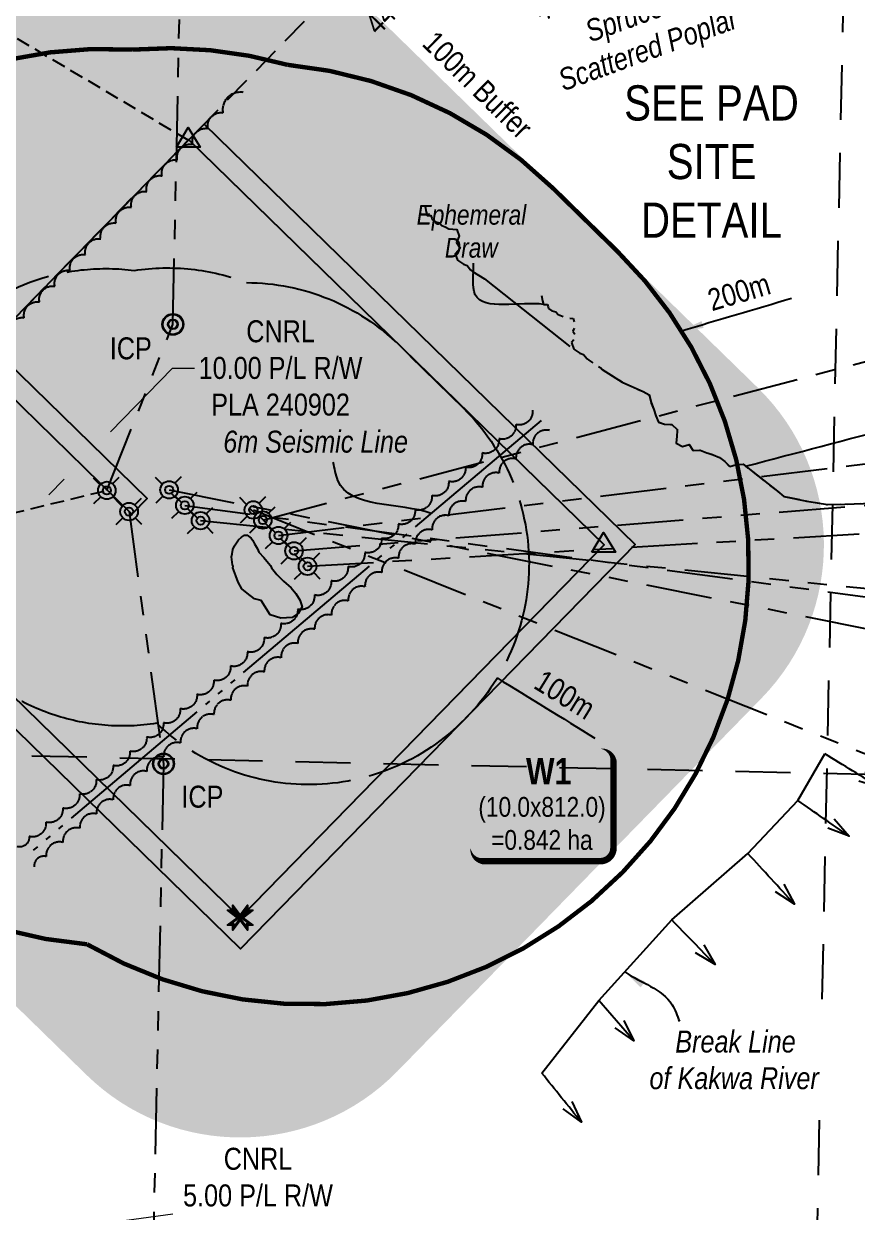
# Model space of a CAD drawing. Extents: x 393916 to 404684, y 6048329 to 6056646.
# Drawn here: x 402921 to 403300, y 6051895 to 6052435 of the extents above; entities that cross this region are included whole.
import ezdxf
from ezdxf.enums import TextEntityAlignment as Align

# ---------------------------------------------------------------- set-up
doc = ezdxf.new("R2010")
doc.units = 0
doc.header["$LTSCALE"] = 5
doc.header["$PDMODE"] = 34
doc.header["$PDSIZE"] = 0.03
for name, pattern in [('0', [1, 1, 0]), ('foc-ACCESSROAD', [3.75, 2.5, -1.25]), ('foc-BUFFER', [16.75, 15, -1.75]), ('foc-DRILLPATH', [14.75, 6, -1.75, 1.75, -1.75, 1.75, -1.75]), ('foc-LSD', [8, 5, -3]), ('foc-SEISMIC', [20.5, 15, -1, 0.5, -1, 0.5, -1, 0.5, -1]), ('foc-TIELINE', [1.875, 1.25, -0.625]), ('foc-TOPO-ephemeral', [6.25, 3.125, -0.625, 0.625, -0.625, 0.625, -0.625])]:
    doc.linetypes.add(name, pattern=pattern)
doc.layers.get('Defpoints').update_dxf_attribs({"color": 9})
for name, color, linetype, lineweight in [('AS-GENERAL', 48, 'Continuous', 18), ('C-RW-T', 13, 'Continuous', 9), ('T-TEXT', 48, 'Continuous', 18)]:
    doc.layers.add(name, color=color, linetype=linetype, lineweight=lineweight)
for name, color, linetype in [('AS-SEISMIC', 224, 'foc-SEISMIC'), ('AUX-BUFFER', 7, 'foc-BUFFER'), ('C-RW', 13, 'Continuous'), ('F-WS', 190, 'foc-ACCESSROAD'), ('L-BD', 7, 'Continuous'), ('L-DETAIL-T', 3, 'Continuous'), ('L-MON', 1, 'Continuous'), ('L-SECTION-LSD', 7, 'foc-LSD'), ('L-TIE', 7, 'foc-TIELINE'), ('P-BUFFER-H 30m', 51, 'Continuous'), ('P-FNC BUFFER-T', 40, 'Continuous'), ('P-PDRILLPATH', 12, 'foc-DRILLPATH'), ('P-PROPOSED', 10, 'Continuous'), ('P-PROPOSED-H', 21, 'Continuous'), ('P-TEMP-BLOCKS', 250, 'Continuous'), ('P-TEMP-BLUE', 146, 'Continuous'), ('T-BUSH', 110, '0'), ('T-CREEK-TEXT', 170, 'Continuous'), ('T-DRAW', 143, 'foc-TOPO-ephemeral'), ('T-SLOPE', 48, 'Continuous'), ('T-TIE', 201, 'foc-TIELINE'), ('WATERCOURSE', 146, 'foc-TIELINE'), ('WETLAND', 143, 'Continuous')]:
    doc.layers.add(name, color=color, linetype=linetype)
doc.layers.add('P-TEMP-BLUE-H', color=7, linetype='Continuous', true_color=0x99e6ff)
doc.styles.add('80', font='ARIALN.TTF', dxfattribs={"height": 10})
doc.styles.add('80CG', font='ARIALN.TTF', dxfattribs={"height": 10})
doc.styles.add('80L', font='ARIALN.TTF', dxfattribs={"height": 10})
doc.styles.add('80LS', font='ARIALNI.TTF', dxfattribs={"height": 10})
doc.styles.add('BOLD', font='ARIALNB.TTF')
doc.styles.add('foc-LtypeFont', font='ARIALN.TTF', dxfattribs={"height": 7.35})
doc.linetypes.add('foc-TOPO-flowdirection-NOLINE', pattern='A,0,[">",foc-LtypeFont,S=0.3,R=0,X=0,Y=-0.945],-20,[">",foc-LtypeFont,S=0.3,R=0,X=0,Y=-0.945],0', length=20)
doc.dimstyles.new('CG2011', dxfattribs={"dimscale": 5, "dimtxt": 9, "dimasz": 2, "dimexe": 0.2, "dimexo": 0.0625, "dimgap": 0.5, "dimtad": 0, "dimtih": 1, "dimtoh": 1, "dimzin": 0, "dimdsep": 46, "dimtxsty": '80CG', "dimcen": 0.1, "dimse1": 1, "dimse2": 1, "dimclrd": 256, "dimclrt": 256, "dimaunit": 1, "dimadec": 4, "dimazin": 0, "dimtfac": 0.06, "dimtofl": 0, "dimtmove": 0, "dimatfit": 1, "dimfxl": 0.2, "dimtolj": 1, "dimtzin": 0, "dimlwd": -1, "dimarcsym": 0})
doc.dimstyles.new('Compass 5 000', dxfattribs={"dimscale": 5, "dimtxt": 9, "dimasz": 2, "dimexe": 0.2, "dimexo": 0.0625, "dimgap": 0.5, "dimtad": 0, "dimtih": 1, "dimtoh": 1, "dimzin": 0, "dimdsep": 46, "dimtxsty": '80CG', "dimcen": 0.1, "dimse1": 1, "dimse2": 1, "dimclrd": 256, "dimclrt": 256, "dimaunit": 1, "dimadec": 4, "dimazin": 0, "dimtfac": 0.06, "dimtofl": 0, "dimtmove": 0, "dimatfit": 1, "dimfxl": 0.2, "dimtolj": 1, "dimtzin": 0, "dimlwd": -1, "dimarcsym": 0})

# ---------------------------------------------------------------- blocks, each defined once
blk = doc.blocks.new('TEMP')
h = blk.add_hatch(color=255)
h.dxf.hatch_style = 1
h.paths.add_polyline_path([(0, 0.25), (-0.67, 1.15), (-0.67, 0.67), (-1.15, 0.67), (-0.25, 0), (-1.15, -0.67), (-0.67, -0.67), (-0.67, -1.15), (0, -0.25), (0.67, -1.15), (0.67, -0.67), (1.15, -0.67), (0.25, 0), (1.15, 0.67), (0.67, 0.67), (0.67, 1.15)])
h.paths.add_polyline_path([(0.57, 0.85), (0.57, 0.57), (0.85, 0.57), (0.08, 0), (0.85, -0.57), (0.57, -0.57), (0.57, -0.85), (0, -0.08), (-0.57, -0.85), (-0.57, -0.57), (-0.85, -0.57), (-0.08, 0), (-0.85, 0.57), (-0.57, 0.57), (-0.57, 0.85), (0, 0.08)], flags=16)
h = blk.add_hatch(color=1)
h.dxf.hatch_style = 1
h.paths.add_polyline_path([(0, 0.08), (-0.57, 0.85), (-0.57, 0.57), (-0.85, 0.57), (-0.08, 0), (-0.85, -0.57), (-0.57, -0.57), (-0.57, -0.85), (0, -0.08), (0.57, -0.85), (0.57, -0.57), (0.85, -0.57), (0.08, 0), (0.85, 0.57), (0.57, 0.57), (0.57, 0.85)])
at = {"color": 1}
for p, q in [((-0.08, 0), (0.08, 0)), ((0, 0.08), (0, -0.08))]:
    blk.add_line(p, q, dxfattribs=at)
at = {"color": 255, "flags": 128}
blk.add_lwpolyline([(-0.25, 0), (-1.15, 0.67), (-0.67, 0.67), (-0.67, 1.15), (0, 0.25), (0.67, 1.15), (0.67, 0.67), (1.15, 0.67), (0.25, 0), (1.15, -0.67), (0.67, -0.67), (0.67, -1.15), (0, -0.25), (-0.67, -1.15), (-0.67, -0.67), (-1.15, -0.67)], close=True, dxfattribs=at)
at = {"color": 1, "flags": 128}
blk.add_lwpolyline([(-0.08, 0), (-0.85, 0.57), (-0.57, 0.57), (-0.57, 0.85), (0, 0.08), (0.57, 0.85), (0.57, 0.57), (0.85, 0.57), (0.08, 0), (0.85, -0.57), (0.57, -0.57), (0.57, -0.85), (0, -0.08), (-0.57, -0.85), (-0.57, -0.57), (-0.85, -0.57)], close=True, dxfattribs=at)
blk = doc.blocks.new('*D440')
at = {"layer": 'C-RW-T', "transparency": 16777216}
for p, q in [((402897.96, 6051881.51), (402988.44, 6051893.89)), ((402873.19, 6051878.12), (402863.29, 6051876.77))]:
    blk.add_line(p, q, dxfattribs=at)
for points in [[(402897.74, 6051883.16), (402898.19, 6051879.86), (402888.05, 6051880.15)], [(402872.97, 6051879.77), (402873.42, 6051876.47), (402883.1, 6051879.48)]]:
    blk.add_solid(points, dxfattribs=at)
at = {"layer": 'Defpoints', "color": 0, "transparency": 16777216}
for p in [(402881.33, 6051892.4), (402886.29, 6051893.08), (402888.05, 6051880.15)]:
    blk.add_point(p, dxfattribs=at)
at = {"layer": 'C-RW-T', "transparency": 16777216, "insert": (403027.19, 6051893.89), "char_height": 10, "attachment_point": 5, "style": '80CG'}
blk.add_mtext('\\A1;CNRL\\P5.00 P/L R/W\\PPlan 062 0928\\PPLA 043410', dxfattribs=at)
blk = doc.blocks.new('plbh')
at = {"layer": 'L-MON'}
h = blk.add_hatch(color=255, dxfattribs=at)
h.dxf.hatch_style = 1
edge = h.paths.add_edge_path()
edge.add_arc((0, 0), 1.16, 0, 360)
h = blk.add_hatch(color=256, dxfattribs=at)
h.dxf.hatch_style = 1
h.paths.add_polyline_path([(-0.96, 0, 1), (0.96, 0, 1)])
h.paths.add_polyline_path([(0.91, 0, -1), (-0.91, 0, -1)], flags=16)
h.paths.add_polyline_path([(0.45, 0, -1), (-0.45, 0, -1)], flags=0)
h = blk.add_hatch(color=256, dxfattribs=at)
h.dxf.hatch_style = 1
h.paths.add_polyline_path([(-0.45, 0, 1), (0.45, 0, 1)])
h.paths.add_polyline_path([(0.4, 0, -1), (-0.4, 0, -1)], flags=16)
at = {"layer": 'L-MON', "color": 240}
for radius in [0.96, 0.91, 0.45, 0.4]:
    blk.add_circle((0, 0), radius, dxfattribs=at)
blk = doc.blocks.new('TRIA')
blk.add_hatch(color=255).paths.add_polyline_path([(-0.04, 1.52), (-1.47, -0.87), (1.39, -0.87)])
blk = doc.blocks.new('TRIAA')
blk.add_blockref('TRIA', (0, 0))
blk = doc.blocks.new('TRIB')
at = {"color": 1}
blk.add_lwpolyline([(-1.12, -0.67), (-0.04, 1.13), (1.04, -0.67)], close=True, dxfattribs=at)
blk = doc.blocks.new('TRIBB')
blk.add_blockref('TRIB', (0, 0))
blk = doc.blocks.new('TRICC')
for name in ['TRIAA', 'TRIBB']:
    blk.add_blockref(name, (0, 0))
blk = doc.blocks.new('plspike')
blk.add_blockref('TRICC', (0, 0))
blk = doc.blocks.new('*U446')
at = {"true_color": 0x99e6ff}
h = blk.add_hatch(color=141, dxfattribs=at)
edge = h.paths.add_edge_path()
edge.add_line((-26.5, -32.67), (26.5, -32.67))
edge.add_arc((26.5, -26.67), 6, 270, 360)
edge.add_line((32.5, -26.67), (32.5, 12.5))
edge.add_arc((26.5, 12.5), 6, 0, 90)
edge.add_line((26.5, 18.5), (-26.5, 18.5))
edge.add_arc((-26.5, 12.5), 6, 90, 180)
edge.add_line((-32.5, 12.5), (-32.5, -26.67))
edge.add_arc((-26.5, -26.67), 6, 180, 270)
at = {"color": 250, "flags": 128}
blk.add_lwpolyline([(-26.5, -32.67, 3, 3, 0), (26.5, -32.67, 3, 3, 0.414214), (32.5, -26.67, 3, 3, 0), (32.5, 12.5, 3, 0, 0.414214), (26.5, 18.5, 0, 0, 0), (-26.5, 18.5, 0, 0, 0.414214), (-32.5, 12.5, 0, 0, 0), (-32.5, -26.67, 0, 3, 0.414214)], format="xyseb", close=True, dxfattribs=at)
at = {"flags": 128}
blk.add_lwpolyline([(24.25, -16.73, 0, 7.5, 0), (0, 0, 0, 0, 0)], format="xyseb", dxfattribs=at)
at = {"color": 250}
for tag, p, height, style in [('TEMP_AREA_W1_001', (-9.21, 2.24), 12, 'BOLD'), ('ENTER_TEXT_001', (-30.66, -12.47), 9, '80')]:
    blk.add_attdef(tag, p, '', height=height, dxfattribs=dict(at, style=style))
blk = doc.blocks.new('ICP_TEXT')
at = {"color": 14, "insert": (-10.78, -0.47), "char_height": 10, "attachment_point": 5, "style": '80L', "bg_fill": 1, "box_fill_scale": 1.15, "bg_fill_color": 255, "bg_fill_transparency": 0}
blk.add_mtext_dynamic_manual_height_columns('ICP', width=19.0702, gutter_width=47.5, heights=[0], dxfattribs=at)
blk = doc.blocks.new('WC')
at = {"layer": 'L-MON'}
h = blk.add_hatch(color=255, dxfattribs=at)
h.dxf.hatch_style = 1
edge = h.paths.add_edge_path()
edge.add_arc((0, 0), 0.9, 0, 360)
at = {"layer": 'L-MON', "color": 240, "flags": 128}
for points in [[(-0.62, 0.5), (-1.23, 1.12)], [(0.52, 0.61), (1.13, 1.21)], [(-1.18, -1.18), (-0.56, -0.57)], [(1.16, -1.18), (0.56, -0.57)]]:
    blk.add_lwpolyline(points, dxfattribs=at)
at = {"layer": 'L-MON', "color": 240}
for radius in [0.8, 0.373]:
    blk.add_circle((0, 0), radius, dxfattribs=at)
blk = doc.blocks.new('*D593')
at = {"layer": 'C-RW-T', "transparency": 16777216}
for p, q in [((402960.06, 6052249.58), (402988.35, 6052278.58)), ((402988.35, 6052278.58), (402998.35, 6052278.58)), ((402939.11, 6052228.11), (402932.12, 6052220.95))]:
    blk.add_line(p, q, dxfattribs=at)
for points in [[(402958.86, 6052250.74), (402961.25, 6052248.41), (402953.07, 6052242.42)], [(402937.92, 6052229.27), (402940.3, 6052226.94), (402946.09, 6052235.27)]]:
    blk.add_solid(points, dxfattribs=at)
at = {"layer": 'Defpoints', "color": 0, "transparency": 16777216}
for p in [(402931.43, 6052263.54), (402924.45, 6052256.38), (402953.07, 6052242.42)]:
    blk.add_point(p, dxfattribs=at)
at = {"layer": 'C-RW-T', "transparency": 16777216, "insert": (403037.44, 6052278.58), "char_height": 10, "attachment_point": 5, "style": '80CG'}
blk.add_mtext('\\A1;CNRL\\P10.00 P/L R/W\\PPLA 240902', dxfattribs=at)

msp = doc.modelspace()

# ---------------------------------------------------------------- hatches: boundary and pattern name
at = {"layer": 'P-BUFFER-H 30m'}
h = msp.add_hatch(color=256, dxfattribs=at)
h.dxf.hatch_style = 1
edge = h.paths.add_edge_path()
edge.add_line((402812.459, 6052337.73), (402758.711, 6052282.645))
edge.add_arc((402830.255, 6052212.838), 99.958, 135.70396, 225.70396)
edge.add_line((402760.448, 6052141.294), (402949.252, 6051957.073))
edge.add_arc((403019.059, 6052028.617), 99.958, 225.70396, 315.70396)
edge.add_line((403090.603, 6051958.81), (403256.046, 6052128.369))
edge.add_arc((403184.502, 6052198.176), 99.958, 315.70396, 405.70396)
edge.add_line((403254.309, 6052269.719), (403065.505, 6052453.94))
edge.add_arc((402995.698, 6052382.396), 99.958, 45.70396, 135.70396)
edge.add_line((402924.154, 6052452.204), (402859.928, 6052386.38))
edge.add_line((402859.928, 6052386.38), (402789.772, 6052454.833))
edge.add_arc((402768.83, 6052433.37), 29.987, 45.70398, 92.48821)
edge.add_line((402767.528, 6052463.329), (402667.943, 6052459.002))
edge.add_arc((402669.244, 6052429.043), 29.987, 92.48821, 135.682)
edge.add_line((402647.789, 6052449.993), (402625.66, 6052427.331))
edge.add_arc((402647.115, 6052406.38), 29.987, 135.682, 294.0851)
edge.add_line((402659.353, 6052379.004), (402688.071, 6052391.841))
edge.add_line((402688.071, 6052391.841), (402740.848, 6052394.134))
edge.add_line((402740.848, 6052394.134), (402763.531, 6052385.471))
edge.add_line((402763.531, 6052385.471), (402812.459, 6052337.73))
at = {"layer": 'P-PROPOSED-H'}
h = msp.add_hatch(color=256, dxfattribs=at)
h.dxf.hatch_style = 1
h.paths.add_polyline_path([(402995.698, 6052382.396), (403184.502, 6052198.176), (403019.059, 6052028.617), (402830.255, 6052212.838)])
at = {"layer": 'P-TEMP-BLUE-H'}
h = msp.add_hatch(color=256, dxfattribs=at)
h.dxf.hatch_style = 1
h.paths.add_polyline_path([(402863.061, 6052246.46), (402830.255, 6052212.838), (403019.059, 6052028.617), (403184.502, 6052198.176), (402995.698, 6052382.396), (403002.678, 6052389.551), (403198.637, 6052198.349), (403019.233, 6052014.482), (402816.12, 6052212.664), (402855.907, 6052253.441)])

# ---------------------------------------------------------------- linework, layer by layer
at = {"layer": 'AS-SEISMIC'}
msp.add_line((403155.874, 6052254.783), (402921.561, 6052056.365), dxfattribs=at)
at = {"layer": 'AUX-BUFFER', "color": 251, "linetype": 'foc-BUFFER', "flags": 128}
msp.add_lwpolyline([(402864.014, 6052043.679, 1.999, 1.999, -0.0634395), (402824.24, 6052074.635, 1.999, 1.999, 0), (402815.897, 6052083.023, 1.999, 1.999, -0.4142136), (402816.651, 6052365.039, 1.999, 1.999, 0), (402817.36, 6052365.744, 1.999, 1.999, -0.2138376), (402969.936, 6052423.416, 1.999, 1.999, -0.0896409), (403040.533, 6052416.517, 1.999, 1.999, -0.1718166), (403161.253, 6052360.411, 1.999, 1.999, 0), (403190.521, 6052331.724, 1.999, 1.999, -0.4142136), (403193.349, 6052049.722, 1.999, 1.999, 0), (403192.65, 6052049.008, 1.999, 1.999, -0.3439473), (402949.481, 6052016.504, 1.999, 1.999, -0.0957527), (402876.579, 6052036.835, 1.999, 1.999, -0.0957527)], format="xyseb", dxfattribs=at)
msp.add_lwpolyline([(403021.944, 6052317.453, -0.195583), (403091.285, 6052289.025), (403120.553, 6052260.338, -0.4142136), (403121.963, 6052119.69), (403121.264, 6052118.976, -0.4119472), (402981.168, 6052117.029, -0.240743), (402895.11, 6052145.126), (402886.766, 6052153.515, -0.4142136), (402887.143, 6052294.169), (402887.851, 6052294.874, -0.2325708), (402971.013, 6052322.96, -0.1309767), (403021.944, 6052317.453)], format="xyb", close=True, dxfattribs=at)
at = {"layer": 'C-RW'}
msp.add_lwpolyline([(402586.581, 6052387.62), (402587.935, 6052386.298), (402602.256, 6052372.315), (402607.98, 6052366.727), (402611.549, 6052363.242), (402658.993, 6052411.694), (402681.055, 6052421.553), (402745.749, 6052424.363), (402780.03, 6052411.269), (402876.25, 6052317.381), (402904.942, 6052289.384), (402905.803, 6052288.544), (402976.774, 6052219.293), (402969.793, 6052212.14), (402905.511, 6052274.864), (402897.962, 6052282.23), (402875.958, 6052303.7), (402774.529, 6052402.67), (402744.114, 6052414.287), (402683.393, 6052411.649), (402677.209, 6052408.884), (402651.397, 6052382.501)], dxfattribs=at)
at = {"layer": 'F-WS', "flags": 128}
msp.add_lwpolyline([(403113.626, 6052503.259), (402910.53, 6052295.11), (402768.83, 6052433.37), (402676.539, 6052429.36), (402680.086, 6052432.991), (402685.67, 6052438.71), (402755.546, 6052510.265), (402764.52, 6052519.46), (402820.391, 6052519.907), (402881.626, 6052580.938), (402912.394, 6052611.605), (402913.397, 6052612.605), (402913.589, 6052671.443), (402975.769, 6052734.704), (403162.14, 6052552.98), (403113.626, 6052503.259)], close=True, dxfattribs=at)
at = {"layer": 'L-SECTION-LSD'}
for p, q in [((403294.262, 6052496.398), (403277.147, 6051692.237)), ((402884.331, 6052103.12), (403687.083, 6052085.519))]:
    msp.add_line(p, q, dxfattribs=at)
at = {"layer": 'L-TIE'}
msp.add_line((402764.52, 6052519.46), (402995.533, 6052382.227), dxfattribs=at)
at = {"layer": 'P-PDRILLPATH'}
for p, q in [((402988.486, 6052298.455), (403077.115, 6056443.963)), ((402958.477, 6052222.927), (402988.486, 6052298.455)), ((403029.376, 6052209.475), (403338.254, 6052290.788)), ((403036.524, 6052202.42), (403694.512, 6052282.978)), ((403043.574, 6052195.466), (404044.28, 6052275.31)), ((403049.722, 6052188.433), (404394.048, 6052267.642)), ((402986.778, 6052223.207), (403690.311, 6052083.107)), ((402993.926, 6052216.151), (404040.079, 6052075.439)), ((402968.57, 6052213.308), (402984.215, 6052098.586)), ((403025.075, 6052214.069), (403333.983, 6052090.918)), ((403001.076, 6052209.196), (404389.847, 6052067.771)), ((402984.215, 6052098.586), (402908.712, 6048562.172))]:
    msp.add_line(p, q, dxfattribs=at)
at = {"layer": 'P-PROPOSED'}
msp.add_lwpolyline([(402995.698, 6052382.396), (403184.502, 6052198.176), (403019.059, 6052028.617), (402830.255, 6052212.838)], close=True, dxfattribs=at)
at = {"layer": 'P-TEMP-BLUE'}
msp.add_lwpolyline([(402863.061, 6052246.46), (402830.255, 6052212.838), (403019.059, 6052028.617), (403184.502, 6052198.176), (402995.698, 6052382.396), (403002.678, 6052389.551), (403198.637, 6052198.349), (403019.233, 6052014.482), (402816.12, 6052212.664), (402855.907, 6052253.441)], close=True, dxfattribs=at)
at = {"layer": 'T-BUSH', "flags": 128}
for points in [[(402596.799, 6052344.616, -0.5205671), (402606.783, 6052344.145, -0.5205671), (402616.768, 6052343.674, -0.5205671), (402621.853, 6052350.745, -0.5205671), (402625.481, 6052360.059, -0.5205671), (402629.108, 6052369.374, -0.5205671), (402633.189, 6052378.402, -0.5205671), (402640.028, 6052385.692, -0.5205671), (402646.867, 6052392.982, -0.5205671), (402653.707, 6052400.272, -0.5205671), (402660.546, 6052407.562, -0.5205671), (402667.385, 6052414.851, -0.5205671), (402674.224, 6052422.141, -0.5205671), (402682.248, 6052427.288, -0.5205671), (402692.234, 6052427.737, -0.5205671), (402702.219, 6052428.187, -0.5205671), (402712.205, 6052428.636, -0.5205671), (402722.191, 6052429.086, -0.5205671), (402732.176, 6052429.535, -0.5205671), (402742.162, 6052429.985, -0.5205671), (402752.148, 6052430.434, -0.5205671), (402762.133, 6052430.884, -0.5205671), (402770.506, 6052426.817, -0.5205671), (402777.946, 6052420.143, -0.5205671), (402785.387, 6052413.468, -0.5205671), (402792.613, 6052406.563, -0.5205671), (402799.753, 6052399.569, -0.5205671), (402806.894, 6052392.574, -0.5205671), (402814.034, 6052385.579, -0.5205671), (402821.175, 6052378.584, -0.5205671), (402828.316, 6052371.59, -0.5205671), (402835.456, 6052364.595, -0.5205671), (402842.597, 6052357.6, -0.5205671), (402849.738, 6052350.605, -0.5205671), (402856.878, 6052343.611, -0.5205671), (402864.019, 6052336.616, -0.5205671), (402871.16, 6052329.621, -0.5205671), (402878.3, 6052322.626, -0.5205671), (402885.441, 6052315.632, -0.5205671), (402892.582, 6052308.637, -0.5205671), (402899.722, 6052301.642, -0.5205671), (402906.863, 6052294.647, -0.5205671), (402913.92, 6052294.313, -0.5205671), (402920.882, 6052301.485, -0.5205671), (402927.845, 6052308.657, -0.5205671), (402934.808, 6052315.829, -0.5205671), (402941.77, 6052323, -0.5205671), (402948.733, 6052330.172, -0.5205671), (402955.696, 6052337.344, -0.5205671), (402962.658, 6052344.516, -0.5205671), (402969.621, 6052351.688, -0.5205671), (402976.584, 6052358.86, -0.5205671), (402983.546, 6052366.032, -0.5205671), (402990.509, 6052373.204, -0.5205671), (402997.472, 6052380.376, -0.5205671), (403004.434, 6052387.548, -0.5205671), (403011.397, 6052394.72, -0.5205671), (403020.504, 6052404.1, -0.5205671)], [(403151.998, 6052259.36, -0.5205671), (403144.37, 6052252.9, -0.5205671), (403136.742, 6052246.441, -0.5205671), (403129.114, 6052239.981, -0.5205671), (403121.486, 6052233.522, -0.5205671), (403113.857, 6052227.062, -0.5205671), (403106.229, 6052220.602, -0.5205671), (403098.601, 6052214.143, -0.5205671), (403090.973, 6052207.683, -0.5205671), (403083.345, 6052201.224, -0.5205671), (403075.716, 6052194.764, -0.5205671), (403068.088, 6052188.304, -0.5205671), (403060.46, 6052181.845, -0.5205671), (403052.832, 6052175.385, -0.5205671), (403045.204, 6052168.926, -0.5205671), (403037.576, 6052162.466, -0.5205671), (403029.947, 6052156.006, -0.5205671), (403022.319, 6052149.547, -0.5205671), (403014.691, 6052143.087, -0.5205671), (403007.063, 6052136.628, -0.5205671), (402999.435, 6052130.168, -0.5205671), (402991.807, 6052123.708, -0.5205671), (402984.178, 6052117.249, -0.5205671), (402976.55, 6052110.789, -0.5205671), (402968.922, 6052104.33, -0.5205671), (402961.294, 6052097.87, -0.5205671), (402953.666, 6052091.41, -0.5205671), (402946.037, 6052084.951, -0.5205671), (402938.409, 6052078.491, -0.5205671), (402930.781, 6052072.032, -0.5205671), (402923.153, 6052065.572, -0.5205671), (402917.685, 6052060.942, -0.5205671)], [(403159.75, 6052250.206, 0.5205671), (403152.122, 6052243.746, 0.5205671), (403144.493, 6052237.287, 0.5205671), (403136.865, 6052230.827, 0.5205671), (403129.237, 6052224.368, 0.5205671), (403121.609, 6052217.908, 0.5205671), (403113.981, 6052211.449, 0.5205671), (403106.353, 6052204.989, 0.5205671), (403098.724, 6052198.529, 0.5205671), (403091.096, 6052192.07, 0.5205671), (403083.468, 6052185.61, 0.5205671), (403075.84, 6052179.151, 0.5205671), (403068.212, 6052172.691, 0.5205671), (403060.583, 6052166.231, 0.5205671), (403052.955, 6052159.772, 0.5205671), (403045.327, 6052153.312, 0.5205671), (403037.699, 6052146.853, 0.5205671), (403030.071, 6052140.393, 0.5205671), (403022.443, 6052133.933, 0.5205671), (403014.814, 6052127.474, 0.5205671), (403007.186, 6052121.014, 0.5205671), (402999.558, 6052114.555, 0.5205671), (402991.93, 6052108.095, 0.5205671), (402984.302, 6052101.635, 0.5205671), (402976.674, 6052095.176, 0.5205671), (402969.045, 6052088.716, 0.5205671), (402961.417, 6052082.257, 0.5205671), (402953.789, 6052075.797, 0.5205671), (402946.161, 6052069.337, 0.5205671), (402938.533, 6052062.878, 0.5205671), (402930.904, 6052056.418, 0.5205671), (402925.437, 6052051.788, 0.5205671)]]:
    msp.add_lwpolyline(points, format="xyb", dxfattribs=at)
at = {"layer": 'T-DRAW', "linetype": 'foc-TOPO-flowdirection-NOLINE', "flags": 128}
msp.add_lwpolyline([(403103.142, 6052352.033), (403103.601, 6052349.581), (403104.088, 6052347.973), (403105.826, 6052347.972), (403106.195, 6052346.817), (403106.401, 6052346.173), (403107.942, 6052345.068), (403109.698, 6052344.604), (403110.753, 6052343.395), (403112.254, 6052342.824), (403113.893, 6052341.961), (403117.607, 6052341.558), (403118.567, 6052338.625), (403117.44, 6052335.755), (403119.033, 6052333.179), (403116.824, 6052330.611), (403117.826, 6052327.602), (403120.565, 6052325.763), (403122.254, 6052325.171), (403123.861, 6052323.284), (403124.717, 6052322.538), (403130.17, 6052319.158), (403168.976, 6052288.362)], dxfattribs=at)
at = {"layer": 'T-DRAW', "flags": 128}
msp.add_lwpolyline([(403156.037, 6052311.602), (403156.495, 6052309.15), (403156.983, 6052307.542), (403158.721, 6052307.541), (403159.09, 6052306.386), (403159.296, 6052305.742), (403160.837, 6052304.637), (403162.592, 6052304.174), (403163.647, 6052302.965), (403165.149, 6052302.393), (403166.788, 6052301.531), (403170.501, 6052301.128), (403171.462, 6052298.194), (403170.334, 6052295.324), (403171.927, 6052292.749), (403169.719, 6052290.18), (403170.721, 6052287.172), (403173.46, 6052285.333), (403175.148, 6052284.74), (403176.755, 6052282.854), (403177.612, 6052282.108), (403183.064, 6052278.727), (403183.716, 6052277.99)], dxfattribs=at)
at = {"layer": 'T-SLOPE', "flags": 128}
msp.add_lwpolyline([(403156.255, 6051957.858), (403182.128, 6051990.909), (403215.253, 6052027.592), (403249.936, 6052057.785), (403272.634, 6052081.908), (403284.867, 6052103.147)], dxfattribs=at)
at = {"layer": 'T-TIE'}
msp.add_line((402787.182, 6052181.602), (402958.477, 6052222.927), dxfattribs=at)
at = {"layer": 'WATERCOURSE', "flags": 128}
msp.add_lwpolyline([(403183.716, 6052277.99), (403192.75, 6052272.205), (403202.237, 6052267.855), (403204.941, 6052266.351), (403205.911, 6052262.861), (403207.093, 6052259.737), (403208.023, 6052256.861), (403209.19, 6052254.035), (403212.032, 6052253.009), (403214.639, 6052252.969), (403215.273, 6052252.959), (403217.734, 6052250.699), (403217.712, 6052250.066), (403217.625, 6052247.603), (403217.32, 6052244.418), (403220.143, 6052242.985), (403223.228, 6052243.754), (403224.992, 6052241.119), (403228.139, 6052241.256), (403231.236, 6052240.04), (403231.82, 6052239.87), (403234.18, 6052239.18), (403236.975, 6052237.97), (403239.346, 6052236.027), (403241.731, 6052233.75), (403244.747, 6052234.762), (403247.753, 6052234.846), (403263.292, 6052222.524), (403266.264, 6052220.167), (403276.643, 6052218.11), (403286.068, 6052216.502), (403294.034, 6052216.729), (403306.685, 6052217.089), (403317.529, 6052215.054), (403325.589, 6052212), (403332.751, 6052207.515), (403337.088, 6052203.418), (403340.917, 6052200.713)], dxfattribs=at)
at = {"layer": 'WATERCOURSE', "linetype": 'foc-TOPO-flowdirection-NOLINE', "flags": 128}
msp.add_lwpolyline([(403183.716, 6052277.99), (403192.75, 6052272.205), (403202.237, 6052267.855), (403204.941, 6052266.351), (403205.911, 6052262.861), (403207.093, 6052259.737), (403208.023, 6052256.861), (403209.19, 6052254.035), (403212.032, 6052253.009), (403214.639, 6052252.969), (403215.273, 6052252.959), (403217.734, 6052250.699), (403217.712, 6052250.066), (403217.625, 6052247.603), (403217.32, 6052244.418), (403220.143, 6052242.985), (403223.228, 6052243.754), (403224.992, 6052241.119), (403228.139, 6052241.256), (403231.236, 6052240.04), (403231.82, 6052239.87), (403234.18, 6052239.18), (403236.975, 6052237.97), (403239.346, 6052236.027), (403241.731, 6052233.75), (403244.747, 6052234.762), (403247.753, 6052234.846), (403263.292, 6052222.524), (403266.264, 6052220.167), (403276.643, 6052218.11), (403286.068, 6052216.502), (403294.034, 6052216.729), (403306.685, 6052217.089), (403317.529, 6052215.054), (403325.589, 6052212), (403332.751, 6052207.515), (403337.088, 6052203.418), (403340.917, 6052200.713)], dxfattribs=at)
at = {"layer": 'WETLAND'}
msp.add_lwpolyline([(403015.801, 6052187.778), (403015.845, 6052188.42), (403015.664, 6052189.127), (403015.188, 6052192.729), (403015.422, 6052194.13), (403015.732, 6052195.991), (403016.547, 6052197.758), (403018.382, 6052200.476), (403019.742, 6052201.699), (403021.033, 6052202.583), (403022.324, 6052202.583), (403024.023, 6052201.224), (403024.77, 6052200.204), (403025.586, 6052198.641), (403026.927, 6052196.429), (403027.516, 6052194.781), (403029.847, 6052192.487), (403031.912, 6052189.864), (403032.847, 6052188.8), (403033.381, 6052187.732), (403035.765, 6052184.652), (403038.845, 6052181.671), (403042.323, 6052178.591), (403044.409, 6052176.107), (403046.396, 6052172.927), (403046.416, 6052172.759), (403047.308, 6052170), (403045.654, 6052167.082), (403042.661, 6052165.192), (403037.502, 6052164.781), (403032.669, 6052166.341), (403028.609, 6052172.83), (403025.579, 6052173.692), (403022.304, 6052176.156), (403019.872, 6052178.248), (403018.126, 6052181.198), (403017.037, 6052184.152), (403015.801, 6052187.778)], close=True, dxfattribs=at)

# ---------------------------------------------------------------- block references
at = {"xscale": 0.99957729, "yscale": 0.99957729, "zscale": 0.99957729}
for p in [(402980.147, 6052287.949), (403012.691, 6052084.046)]:
    msp.add_blockref('ICP_TEXT', p, dxfattribs=at)
at = {"layer": 'L-MON'}
for name, p, xscale, yscale, zscale in [('plspike', (402995.699, 6052382.395), 4.999999999999972, 4.999999999999972, 4.999999999999972), ('plbh', (402988.486, 6052298.455), 4.999999999999949, 4.999999999999949, 4.999999999999949), ('WC', (402958.477, 6052222.927), 4.997886449999994, 4.997886449999994, 4.997886449999994), ('WC', (402986.778, 6052223.207), 4.997886449999994, 4.997886449999994, 4.997886449999994), ('WC', (402993.926, 6052216.151), 4.997886449999994, 4.997886449999994, 4.997886449999994), ('WC', (402968.57, 6052213.308), 4.997886449999994, 4.997886449999994, 4.997886449999994), ('WC', (403001.076, 6052209.196), 4.997886449999994, 4.997886449999994, 4.997886449999994), ('WC', (403025.075, 6052214.069), 4.997886449999994, 4.997886449999994, 4.997886449999994), ('WC', (403029.376, 6052209.475), 4.997886449999994, 4.997886449999994, 4.997886449999994), ('WC', (403036.524, 6052202.42), 4.997886449999994, 4.997886449999994, 4.997886449999994), ('plspike', (403184.494, 6052198.182), 4.999999999999972, 4.999999999999972, 4.999999999999972), ('WC', (403043.574, 6052195.466), 4.997886449999994, 4.997886449999994, 4.997886449999994), ('WC', (403049.722, 6052188.433), 4.997886449999994, 4.997886449999994, 4.997886449999994), ('plbh', (402984.215, 6052098.586), 4.99788644999997, 4.99788644999997, 4.99788644999997), ('TEMP', (403019.059, 6052028.617), 4.997886449999962, 4.997886449999962, 4.997886449999962)]:
    msp.add_blockref(name, p, dxfattribs=dict(at, xscale=xscale, yscale=yscale, zscale=zscale))
at = {"layer": 'P-TEMP-BLOCKS'}
ref = msp.add_blockref('*U446', (403156.308, 6052086.973), dxfattribs=dict(at, xscale=0.99957729, yscale=0.99957729, zscale=0.99957729))
ref.add_attrib('TEMP_AREA_W1_001', ' W1', (403145.209, 6052089.216), dxfattribs={"layer": '0', "color": 250, "height": 11.9949, "style": 'BOLD'})
ref.add_attrib('ENTER_TEXT_001', '(10.0x812.0)', (403127.377, 6052074.508), dxfattribs={"layer": '0', "color": 250, "height": 8.9962, "style": '80'})
ref.add_attrib('ENTER_TEXT_002', '=0.842 ha', (403133.182, 6052059.478), dxfattribs={"layer": '0', "color": 250, "height": 8.9962, "style": '80'})

# ---------------------------------------------------------------- texts
at = {"layer": 'AS-SEISMIC', "insert": (403053.382, 6052250.118), "char_height": 9.99153, "width": 83.78751, "attachment_point": 2, "style": '80L'}
msp.add_mtext('{\\fArial Narrow|b0|i1|c0|p34;6m Seismic Line}', dxfattribs=at)
at = {"layer": 'AUX-BUFFER', "char_height": 9.9958, "attachment_point": 1, "style": '80L'}
for s, insert, rotation in [('200m', (403230.71, 6052313.98), 16.46098), ('100m', (403157.151, 6052141.831), 328.3467)]:
    msp.add_mtext_dynamic_manual_height_columns(s, width=34.24903, gutter_width=225.095, heights=[0], dxfattribs=dict(at, insert=insert, rotation=rotation))
at = {"layer": 'L-BD', "style": '80L'}
msp.add_text("44°17'45''", height=9.9958, rotation=45.704, dxfattribs=at).set_placement((403095.828, 6052451.025), align=Align.MIDDLE)
at = {"layer": 'L-DETAIL-T', "insert": (403233.347, 6052372.511), "char_height": 15.99324, "width": 109.42887, "attachment_point": 5, "style": '80CG'}
msp.add_mtext('SEE PAD SITE DETAIL', dxfattribs=at)
at = {"layer": 'P-FNC BUFFER-T', "insert": (403108.276, 6052432.717), "char_height": 9.99153, "attachment_point": 1, "rotation": 315.70396, "style": '80L'}
msp.add_mtext_dynamic_manual_height_columns('100m Buffer', width=63.45206, gutter_width=50.021, heights=[0], dxfattribs=at)
at = {"layer": 'T-CREEK-TEXT', "insert": (403098.995, 6052352.796), "char_height": 8.9962, "attachment_point": 1, "style": '80L', "bg_fill": 1, "box_fill_scale": 1.15, "bg_fill_color": 51, "bg_fill_transparency": 0}
msp.add_mtext_dynamic_manual_height_columns('\\pi0.30416;{\\fArial Narrow|b0|i1|c0|p34;Ephemeral\\P\\pi13.139;Draw}', width=50.38195, gutter_width=45.019, heights=[0], dxfattribs=at)
at = {"layer": 'T-TEXT', "insert": (403185.604, 6052475.406), "char_height": 9.99577, "width": 86.39362, "attachment_point": 2, "rotation": 20, "style": '80LS'}
msp.add_mtext('{\\C110;30cm Birch,\\P40cm Balsm Fir,\\PSpruce & \\PScattered Poplar}', dxfattribs=at)

# ---------------------------------------------------------------- dimensions: what is measured, and where the dimension line sits
at = {"layer": 'C-RW-T'}
for base, p1, p2, angle, text, picture, middle in [((402953.073, 6052242.42), (402924.451, 6052256.383), (402931.432, 6052263.537), 45.7028, 'CNRL\\P10.00 P/L R/W\\PPLA 240902', '*D593', (403037.441, 6052278.579)), ((402888.054, 6051880.153), (402881.334, 6051892.404), (402886.286, 6051893.081), 7.78894, 'CNRL\\P5.00 P/L R/W\\PPlan 062 0928\\PPLA 043410', '*D440', (403027.193, 6051893.885))]:
    dim = msp.add_linear_dim(base=base, p1=p1, p2=p2, angle=angle, text=text, dimstyle='Compass 5 000', dxfattribs=at)
    dim.commit()
    dim.dimension.update_dxf_attribs({"geometry": picture, "text_midpoint": middle, "dimtype": 161})

# ---------------------------------------------------------------- leaders
at = {"layer": 'AS-SEISMIC', "path_type": 1}
msp.add_leader([(403105.935, 6052212.494), (403063.476, 6052227.496), (403061.334, 6052235.75)], dimstyle='Compass 5 000', override={"dimgap": 0.5, "dimtad": 0}, dxfattribs=at)
at = {"layer": 'AUX-BUFFER', "path_type": 1}
for points in [[(403219.694, 6052295.548), (403269.711, 6052310.326)], [(403135.929, 6052137.659), (403180.325, 6052110.29)]]:
    msp.add_leader(points, dimstyle='CG2011', override={"dimasz": 2, "dimgap": 0.5, "dimtad": 0}, dxfattribs=at)
at = {"layer": 'T-CREEK-TEXT', "path_type": 1}
msp.add_leader([(403156.983, 6052307.542), (403125.938, 6052311.961), (403125.16, 6052326.352)], dimstyle='Compass 5 000', override={"dimgap": 0.5, "dimtad": 0}, dxfattribs=at)
at = {"layer": 'T-SLOPE', "path_type": 1}
for points, override in [([(403310.186, 6052087.631), (403284.867, 6052103.147)], {"dimldrblk": 'Open30'}), ([(403295.892, 6052065.654), (403272.634, 6052081.908)], {"dimldrblk": 'Open30'}), ([(403271.06, 6052034.718), (403249.936, 6052057.785)], {"dimldrblk": 'Open30'}), ([(403234.975, 6052007.333), (403215.253, 6052027.592)], {"dimldrblk": 'Open30'}), ([(403198.077, 6051972.639), (403182.128, 6051990.909)], {"dimldrblk": 'Open30'}), ([(403174.191, 6051935.592), (403156.255, 6051957.858)], {"dimgap": 0.5, "dimtad": 0, "dimldrblk": 'Open30'})]:
    msp.add_leader(points, dimstyle='Compass 5 000', override=override, dxfattribs=at)
at = {"layer": 'WATERCOURSE', "linetype": 'ByBlock', "path_type": 1}
msp.add_leader([(403248.869, 6052233.961), (403317.328, 6052251.951)], dimstyle='Compass 5 000', override={"dimgap": 0.5, "dimtad": 0}, dxfattribs=at)

# ---------------------------------------------------------------- next in the draw order: texts
at = {"layer": 'AS-GENERAL', "insert": (403204.788, 6051977.284), "char_height": 9.99577, "attachment_point": 1, "style": '80L', "bg_fill": 2}
msp.add_mtext_dynamic_manual_height_columns('\\pi12.1;{\\fArial Narrow|b0|i1|c0|p34;Break Line\\P\\pi0.36257;of Kakwa River}', width=78.16169, gutter_width=50.021, heights=[0], dxfattribs=at)

# ---------------------------------------------------------------- next in the draw order: leaders
at = {"layer": 'AS-GENERAL', "path_type": 1}
msp.add_leader([(403193.906, 6052003.952), (403215.428, 6051989.053), (403218.838, 6051981.533)], dimstyle='Compass 5 000', override={"dimgap": 0.5, "dimtad": 0}, dxfattribs=at)

doc.saveas('drawing.dxf')
